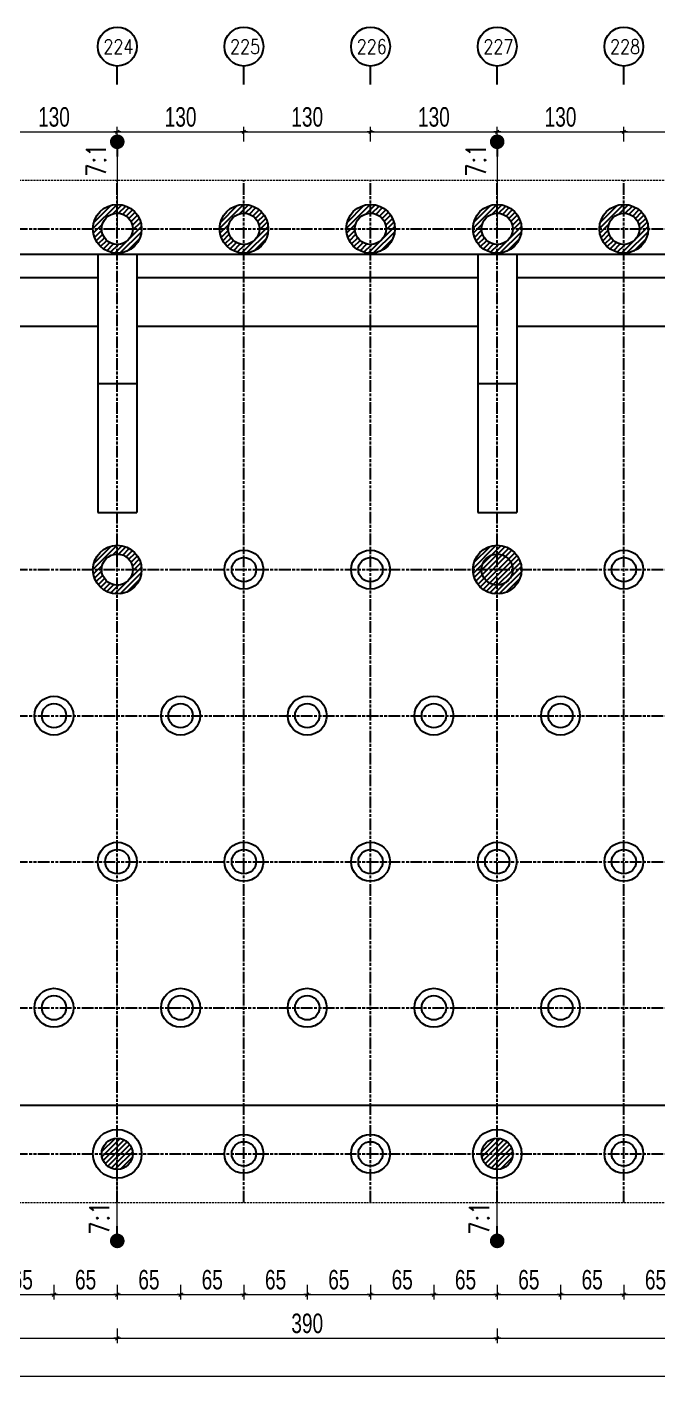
# Model space of a CAD drawing. Header units: inches. Extents: x -1640460 to 2672754, y -1012 to 1209503.
# Drawn here: x 1563 to 2210, y 136 to 1527 of the extents above; entities that cross this region are included whole.
import ezdxf

# ---------------------------------------------------------------- set-up
doc = ezdxf.new("R2010")
doc.units = ezdxf.units.IN
doc.header["$MEASUREMENT"] = 0
doc.linetypes.add('ACAD_ISO09W100', pattern=[45, 24, -3, 6, -3, 6, -3])
doc.linetypes.add('HIDDEN', pattern=[0.375, 0.25, -0.125])
doc.layers.add('DIM', color=177, linetype='Continuous', lineweight=20)
doc.layers.add('THAY1', color=9, linetype='Continuous', lineweight=20)
for name, color, linetype in [('Kich thuoc', 4, 'Continuous'), ('Text', 2, 'Continuous'), ('Tim', 8, 'ACAD_ISO09W100')]:
    doc.layers.add(name, color=color, linetype=linetype)
doc.styles.add('KICH_THUOC', font='vnsimli.shx', dxfattribs={"width": 0.8})
doc.styles.add('TXTDIM', font='VNARIAL.TTF', dxfattribs={"width": 0.7})
doc.dimstyles.new('DIM10', dxfattribs={"dimscale": 10, "dimtxt": 2, "dimasz": 0.3, "dimexe": 0.5, "dimexo": 0.5, "dimgap": 0.5, "dimtad": 1, "dimdec": 0, "dimzin": 12, "dimdsep": 46, "dimtxsty": 'TXTDIM', "dimblk": 'SLASH', "dimcen": 1.5, "dimclrd": 1, "dimclre": 256, "dimclrt": 2, "dimadec": 0, "dimazin": 0, "dimtfac": 1, "dimtdec": 0, "dimtix": 1, "dimtmove": 0, "dimatfit": 3, "dimldrblk": 'DOT', "dimfxl": 1, "dimfxlon": 1, "dimtolj": 1, "dimtzin": 0, "dimlwd": 9, "dimlwe": 9, "dimarcsym": 1})
pattern_1 = [(45, (1170, 0), (-2.65165, 2.65165), [])]

# ---------------------------------------------------------------- blocks, each defined once
blk = doc.blocks.new('SLASH')
at = {"layer": 'DIM', "color": 16}
blk.add_line((-1.2, 0), (1.2, 0), dxfattribs=at)
at = {"layer": 'DIM', "color": 16, "linetype": 'Continuous'}
blk.add_line((-0.6, -0.6), (0.6, 0.6), dxfattribs=at)
blk = doc.blocks.new('*D271')
at = {"layer": 'Defpoints', "color": 0}
for p in [(1525.4, 319.4), (1590.4, 319.4), (1590.4, 224.8)]:
    blk.add_point(p, dxfattribs=at)
at = {"layer": 'Kich thuoc', "lineweight": 9}
for p, q in [((1525.4, 234.8), (1525.4, 219.8)), ((1590.4, 234.8), (1590.4, 219.8))]:
    blk.add_line(p, q, dxfattribs=at)
at = {"layer": 'Kich thuoc', "color": 1, "lineweight": 9}
blk.add_line((1528.4, 224.8), (1587.4, 224.8), dxfattribs=at)
at = {"layer": 'Kich thuoc', "color": 1, "lineweight": 9, "xscale": 3, "yscale": 3, "zscale": 3, "rotation": 180}
blk.add_blockref('SLASH', (1525.4, 224.8), dxfattribs=at)
at = {"layer": 'Kich thuoc', "color": 1, "lineweight": 9, "xscale": 3, "yscale": 3, "zscale": 3}
blk.add_blockref('SLASH', (1590.4, 224.8), dxfattribs=at)
at = {"layer": 'Kich thuoc', "color": 2, "insert": (1557.9, 240), "char_height": 20, "attachment_point": 5, "style": 'TXTDIM'}
blk.add_mtext('\\A1;65', dxfattribs=at)
blk = doc.blocks.new('_Dot')
at = {"color": 0, "linetype": 'ByBlock', "lineweight": -2}
blk.add_line((-0.5, 0), (-1, 0), dxfattribs=at)
at = {"color": 0, "linetype": 'ByBlock', "const_width": 0.5}
blk.add_lwpolyline([(-0.25, 0, 1), (0.25, 0, 1)], format="xyb", close=True, dxfattribs=at)
blk = doc.blocks.new('*D272')
at = {"layer": 'Defpoints', "color": 0}
for p in [(1590.4, 319.4), (1655.4, 319.4), (1655.4, 224.8)]:
    blk.add_point(p, dxfattribs=at)
at = {"layer": 'Kich thuoc', "lineweight": 9}
for p, q in [((1590.4, 234.8), (1590.4, 219.8)), ((1655.4, 234.8), (1655.4, 219.8))]:
    blk.add_line(p, q, dxfattribs=at)
at = {"layer": 'Kich thuoc', "color": 1, "lineweight": 9}
blk.add_line((1593.4, 224.8), (1652.4, 224.8), dxfattribs=at)
at = {"layer": 'Kich thuoc', "color": 1, "lineweight": 9, "xscale": 3, "yscale": 3, "zscale": 3, "rotation": 180}
blk.add_blockref('SLASH', (1590.4, 224.8), dxfattribs=at)
at = {"layer": 'Kich thuoc', "color": 1, "lineweight": 9, "xscale": 3, "yscale": 3, "zscale": 3}
blk.add_blockref('SLASH', (1655.4, 224.8), dxfattribs=at)
at = {"layer": 'Kich thuoc', "color": 2, "insert": (1622.9, 240), "char_height": 20, "attachment_point": 5, "style": 'TXTDIM'}
blk.add_mtext('\\A1;65', dxfattribs=at)
blk = doc.blocks.new('*D273')
at = {"layer": 'Defpoints', "color": 0}
for p in [(1655.4, 319.4), (1720.4, 319.4), (1720.4, 224.8)]:
    blk.add_point(p, dxfattribs=at)
at = {"layer": 'Kich thuoc', "lineweight": 9}
for p, q in [((1655.4, 234.8), (1655.4, 219.8)), ((1720.4, 234.8), (1720.4, 219.8))]:
    blk.add_line(p, q, dxfattribs=at)
at = {"layer": 'Kich thuoc', "color": 1, "lineweight": 9}
blk.add_line((1658.4, 224.8), (1717.4, 224.8), dxfattribs=at)
at = {"layer": 'Kich thuoc', "color": 1, "lineweight": 9, "xscale": 3, "yscale": 3, "zscale": 3, "rotation": 180}
blk.add_blockref('SLASH', (1655.4, 224.8), dxfattribs=at)
at = {"layer": 'Kich thuoc', "color": 1, "lineweight": 9, "xscale": 3, "yscale": 3, "zscale": 3}
blk.add_blockref('SLASH', (1720.4, 224.8), dxfattribs=at)
at = {"layer": 'Kich thuoc', "color": 2, "insert": (1687.9, 240), "char_height": 20, "attachment_point": 5, "style": 'TXTDIM'}
blk.add_mtext('\\A1;65', dxfattribs=at)
blk = doc.blocks.new('*D274')
at = {"layer": 'Defpoints', "color": 0}
for p in [(1720.4, 319.4), (1785.4, 319.4), (1785.4, 224.8)]:
    blk.add_point(p, dxfattribs=at)
at = {"layer": 'Kich thuoc', "lineweight": 9}
for p, q in [((1720.4, 234.8), (1720.4, 219.8)), ((1785.4, 234.8), (1785.4, 219.8))]:
    blk.add_line(p, q, dxfattribs=at)
at = {"layer": 'Kich thuoc', "color": 1, "lineweight": 9}
blk.add_line((1723.4, 224.8), (1782.4, 224.8), dxfattribs=at)
at = {"layer": 'Kich thuoc', "color": 1, "lineweight": 9, "xscale": 3, "yscale": 3, "zscale": 3, "rotation": 180}
blk.add_blockref('SLASH', (1720.4, 224.8), dxfattribs=at)
at = {"layer": 'Kich thuoc', "color": 1, "lineweight": 9, "xscale": 3, "yscale": 3, "zscale": 3}
blk.add_blockref('SLASH', (1785.4, 224.8), dxfattribs=at)
at = {"layer": 'Kich thuoc', "color": 2, "insert": (1752.9, 240), "char_height": 20, "attachment_point": 5, "style": 'TXTDIM'}
blk.add_mtext('\\A1;65', dxfattribs=at)
blk = doc.blocks.new('*D275')
at = {"layer": 'Defpoints', "color": 0}
for p in [(1785.4, 319.4), (1850.4, 319.4), (1850.4, 224.8)]:
    blk.add_point(p, dxfattribs=at)
at = {"layer": 'Kich thuoc', "lineweight": 9}
for p, q in [((1785.4, 234.8), (1785.4, 219.8)), ((1850.4, 234.8), (1850.4, 219.8))]:
    blk.add_line(p, q, dxfattribs=at)
at = {"layer": 'Kich thuoc', "color": 1, "lineweight": 9}
blk.add_line((1788.4, 224.8), (1847.4, 224.8), dxfattribs=at)
at = {"layer": 'Kich thuoc', "color": 1, "lineweight": 9, "xscale": 3, "yscale": 3, "zscale": 3, "rotation": 180}
blk.add_blockref('SLASH', (1785.4, 224.8), dxfattribs=at)
at = {"layer": 'Kich thuoc', "color": 1, "lineweight": 9, "xscale": 3, "yscale": 3, "zscale": 3}
blk.add_blockref('SLASH', (1850.4, 224.8), dxfattribs=at)
at = {"layer": 'Kich thuoc', "color": 2, "insert": (1817.9, 240), "char_height": 20, "attachment_point": 5, "style": 'TXTDIM'}
blk.add_mtext('\\A1;65', dxfattribs=at)
blk = doc.blocks.new('*D276')
at = {"layer": 'Defpoints', "color": 0}
for p in [(1850.4, 319.4), (1915.4, 319.4), (1915.4, 224.8)]:
    blk.add_point(p, dxfattribs=at)
at = {"layer": 'Kich thuoc', "lineweight": 9}
for p, q in [((1850.4, 234.8), (1850.4, 219.8)), ((1915.4, 234.8), (1915.4, 219.8))]:
    blk.add_line(p, q, dxfattribs=at)
at = {"layer": 'Kich thuoc', "color": 1, "lineweight": 9}
blk.add_line((1853.4, 224.8), (1912.4, 224.8), dxfattribs=at)
at = {"layer": 'Kich thuoc', "color": 1, "lineweight": 9, "xscale": 3, "yscale": 3, "zscale": 3, "rotation": 180}
blk.add_blockref('SLASH', (1850.4, 224.8), dxfattribs=at)
at = {"layer": 'Kich thuoc', "color": 1, "lineweight": 9, "xscale": 3, "yscale": 3, "zscale": 3}
blk.add_blockref('SLASH', (1915.4, 224.8), dxfattribs=at)
at = {"layer": 'Kich thuoc', "color": 2, "insert": (1882.9, 240), "char_height": 20, "attachment_point": 5, "style": 'TXTDIM'}
blk.add_mtext('\\A1;65', dxfattribs=at)
blk = doc.blocks.new('*D277')
at = {"layer": 'Defpoints', "color": 0}
for p in [(1915.4, 319.4), (1980.4, 319.4), (1980.4, 224.8)]:
    blk.add_point(p, dxfattribs=at)
at = {"layer": 'Kich thuoc', "lineweight": 9}
for p, q in [((1915.4, 234.8), (1915.4, 219.8)), ((1980.4, 234.8), (1980.4, 219.8))]:
    blk.add_line(p, q, dxfattribs=at)
at = {"layer": 'Kich thuoc', "color": 1, "lineweight": 9}
blk.add_line((1918.4, 224.8), (1977.4, 224.8), dxfattribs=at)
at = {"layer": 'Kich thuoc', "color": 1, "lineweight": 9, "xscale": 3, "yscale": 3, "zscale": 3, "rotation": 180}
blk.add_blockref('SLASH', (1915.4, 224.8), dxfattribs=at)
at = {"layer": 'Kich thuoc', "color": 1, "lineweight": 9, "xscale": 3, "yscale": 3, "zscale": 3}
blk.add_blockref('SLASH', (1980.4, 224.8), dxfattribs=at)
at = {"layer": 'Kich thuoc', "color": 2, "insert": (1947.9, 240), "char_height": 20, "attachment_point": 5, "style": 'TXTDIM'}
blk.add_mtext('\\A1;65', dxfattribs=at)
blk = doc.blocks.new('*D278')
at = {"layer": 'Defpoints', "color": 0}
for p in [(1980.4, 319.4), (2045.4, 319.4), (2045.4, 224.8)]:
    blk.add_point(p, dxfattribs=at)
at = {"layer": 'Kich thuoc', "lineweight": 9}
for p, q in [((1980.4, 234.8), (1980.4, 219.8)), ((2045.4, 234.8), (2045.4, 219.8))]:
    blk.add_line(p, q, dxfattribs=at)
at = {"layer": 'Kich thuoc', "color": 1, "lineweight": 9}
blk.add_line((1983.4, 224.8), (2042.4, 224.8), dxfattribs=at)
at = {"layer": 'Kich thuoc', "color": 1, "lineweight": 9, "xscale": 3, "yscale": 3, "zscale": 3, "rotation": 180}
blk.add_blockref('SLASH', (1980.4, 224.8), dxfattribs=at)
at = {"layer": 'Kich thuoc', "color": 1, "lineweight": 9, "xscale": 3, "yscale": 3, "zscale": 3}
blk.add_blockref('SLASH', (2045.4, 224.8), dxfattribs=at)
at = {"layer": 'Kich thuoc', "color": 2, "insert": (2012.9, 240), "char_height": 20, "attachment_point": 5, "style": 'TXTDIM'}
blk.add_mtext('\\A1;65', dxfattribs=at)
blk = doc.blocks.new('*D279')
at = {"layer": 'Defpoints', "color": 0}
for p in [(2045.4, 319.4), (2110.4, 319.4), (2110.4, 224.8)]:
    blk.add_point(p, dxfattribs=at)
at = {"layer": 'Kich thuoc', "lineweight": 9}
for p, q in [((2045.4, 234.8), (2045.4, 219.8)), ((2110.4, 234.8), (2110.4, 219.8))]:
    blk.add_line(p, q, dxfattribs=at)
at = {"layer": 'Kich thuoc', "color": 1, "lineweight": 9}
blk.add_line((2048.4, 224.8), (2107.4, 224.8), dxfattribs=at)
at = {"layer": 'Kich thuoc', "color": 1, "lineweight": 9, "xscale": 3, "yscale": 3, "zscale": 3, "rotation": 180}
blk.add_blockref('SLASH', (2045.4, 224.8), dxfattribs=at)
at = {"layer": 'Kich thuoc', "color": 1, "lineweight": 9, "xscale": 3, "yscale": 3, "zscale": 3}
blk.add_blockref('SLASH', (2110.4, 224.8), dxfattribs=at)
at = {"layer": 'Kich thuoc', "color": 2, "insert": (2077.9, 240), "char_height": 20, "attachment_point": 5, "style": 'TXTDIM'}
blk.add_mtext('\\A1;65', dxfattribs=at)
blk = doc.blocks.new('*D280')
at = {"layer": 'Defpoints', "color": 0}
for p in [(2110.4, 319.4), (2175.4, 319.4), (2175.4, 224.8)]:
    blk.add_point(p, dxfattribs=at)
at = {"layer": 'Kich thuoc', "lineweight": 9}
for p, q in [((2110.4, 234.8), (2110.4, 219.8)), ((2175.4, 234.8), (2175.4, 219.8))]:
    blk.add_line(p, q, dxfattribs=at)
at = {"layer": 'Kich thuoc', "color": 1, "lineweight": 9}
blk.add_line((2113.4, 224.8), (2172.4, 224.8), dxfattribs=at)
at = {"layer": 'Kich thuoc', "color": 1, "lineweight": 9, "xscale": 3, "yscale": 3, "zscale": 3, "rotation": 180}
blk.add_blockref('SLASH', (2110.4, 224.8), dxfattribs=at)
at = {"layer": 'Kich thuoc', "color": 1, "lineweight": 9, "xscale": 3, "yscale": 3, "zscale": 3}
blk.add_blockref('SLASH', (2175.4, 224.8), dxfattribs=at)
at = {"layer": 'Kich thuoc', "color": 2, "insert": (2142.9, 240), "char_height": 20, "attachment_point": 5, "style": 'TXTDIM'}
blk.add_mtext('\\A1;65', dxfattribs=at)
blk = doc.blocks.new('*D281')
at = {"layer": 'Defpoints', "color": 0}
for p in [(2175.4, 319.4), (2240.4, 319.4), (2240.4, 224.8)]:
    blk.add_point(p, dxfattribs=at)
at = {"layer": 'Kich thuoc', "lineweight": 9}
for p, q in [((2175.4, 234.8), (2175.4, 219.8)), ((2240.4, 234.8), (2240.4, 219.8))]:
    blk.add_line(p, q, dxfattribs=at)
at = {"layer": 'Kich thuoc', "color": 1, "lineweight": 9}
blk.add_line((2178.4, 224.8), (2237.4, 224.8), dxfattribs=at)
at = {"layer": 'Kich thuoc', "color": 1, "lineweight": 9, "xscale": 3, "yscale": 3, "zscale": 3, "rotation": 180}
blk.add_blockref('SLASH', (2175.4, 224.8), dxfattribs=at)
at = {"layer": 'Kich thuoc', "color": 1, "lineweight": 9, "xscale": 3, "yscale": 3, "zscale": 3}
blk.add_blockref('SLASH', (2240.4, 224.8), dxfattribs=at)
at = {"layer": 'Kich thuoc', "color": 2, "insert": (2207.9, 240), "char_height": 20, "attachment_point": 5, "style": 'TXTDIM'}
blk.add_mtext('\\A1;65', dxfattribs=at)
blk = doc.blocks.new('*D308')
at = {"layer": 'Defpoints', "color": 0}
for p in [(1265.4, 319.4), (1655.4, 319.4), (1655.4, 180)]:
    blk.add_point(p, dxfattribs=at)
at = {"layer": 'Kich thuoc', "lineweight": 9}
for p, q in [((1265.4, 190), (1265.4, 175)), ((1655.4, 190), (1655.4, 175))]:
    blk.add_line(p, q, dxfattribs=at)
at = {"layer": 'Kich thuoc', "color": 1, "lineweight": 9}
blk.add_line((1268.4, 180), (1652.4, 180), dxfattribs=at)
at = {"layer": 'Kich thuoc', "color": 1, "lineweight": 9, "xscale": 3, "yscale": 3, "zscale": 3, "rotation": 180}
blk.add_blockref('SLASH', (1265.4, 180), dxfattribs=at)
at = {"layer": 'Kich thuoc', "color": 1, "lineweight": 9, "xscale": 3, "yscale": 3, "zscale": 3}
blk.add_blockref('SLASH', (1655.4, 180), dxfattribs=at)
at = {"layer": 'Kich thuoc', "color": 2, "insert": (1460.4, 195.2), "char_height": 20, "attachment_point": 5, "style": 'TXTDIM'}
blk.add_mtext('\\A1;390', dxfattribs=at)
blk = doc.blocks.new('*D309')
at = {"layer": 'Defpoints', "color": 0}
for p in [(1655.4, 319.4), (2045.4, 319.4), (2045.4, 180)]:
    blk.add_point(p, dxfattribs=at)
at = {"layer": 'Kich thuoc', "lineweight": 9}
for p, q in [((1655.4, 190), (1655.4, 175)), ((2045.4, 190), (2045.4, 175))]:
    blk.add_line(p, q, dxfattribs=at)
at = {"layer": 'Kich thuoc', "color": 1, "lineweight": 9}
blk.add_line((1658.4, 180), (2042.4, 180), dxfattribs=at)
at = {"layer": 'Kich thuoc', "color": 1, "lineweight": 9, "xscale": 3, "yscale": 3, "zscale": 3, "rotation": 180}
blk.add_blockref('SLASH', (1655.4, 180), dxfattribs=at)
at = {"layer": 'Kich thuoc', "color": 1, "lineweight": 9, "xscale": 3, "yscale": 3, "zscale": 3}
blk.add_blockref('SLASH', (2045.4, 180), dxfattribs=at)
at = {"layer": 'Kich thuoc', "color": 2, "insert": (1850.4, 195.2), "char_height": 20, "attachment_point": 5, "style": 'TXTDIM'}
blk.add_mtext('\\A1;390', dxfattribs=at)
blk = doc.blocks.new('*D310')
at = {"layer": 'Defpoints', "color": 0}
for p in [(2045.4, 319.4), (2435.4, 319.4), (2435.4, 180)]:
    blk.add_point(p, dxfattribs=at)
at = {"layer": 'Kich thuoc', "lineweight": 9}
for p, q in [((2045.4, 190), (2045.4, 175)), ((2435.4, 190), (2435.4, 175))]:
    blk.add_line(p, q, dxfattribs=at)
at = {"layer": 'Kich thuoc', "color": 1, "lineweight": 9}
blk.add_line((2048.4, 180), (2432.4, 180), dxfattribs=at)
at = {"layer": 'Kich thuoc', "color": 1, "lineweight": 9, "xscale": 3, "yscale": 3, "zscale": 3, "rotation": 180}
blk.add_blockref('SLASH', (2045.4, 180), dxfattribs=at)
at = {"layer": 'Kich thuoc', "color": 1, "lineweight": 9, "xscale": 3, "yscale": 3, "zscale": 3}
blk.add_blockref('SLASH', (2435.4, 180), dxfattribs=at)
at = {"layer": 'Kich thuoc', "color": 2, "insert": (2240.4, 195.2), "char_height": 20, "attachment_point": 5, "style": 'TXTDIM'}
blk.add_mtext('\\A1;390', dxfattribs=at)
blk = doc.blocks.new('*D315')
at = {"layer": 'Defpoints', "color": 0, "ltscale": 10}
for p in [(696.4, 319.4), (3784.4, 319.4), (3784.4, 141.2)]:
    blk.add_point(p, dxfattribs=at)
at = {"layer": 'Kich thuoc', "lineweight": 9, "ltscale": 10}
for p, q in [((696.4, 151.2), (696.4, 136.2)), ((3784.4, 151.2), (3784.4, 136.2))]:
    blk.add_line(p, q, dxfattribs=at)
at = {"layer": 'Kich thuoc', "color": 1, "lineweight": 9, "ltscale": 10}
blk.add_line((699.4, 141.2), (3781.4, 141.2), dxfattribs=at)
at = {"layer": 'Kich thuoc', "color": 1, "lineweight": 9, "ltscale": 10, "xscale": 3, "yscale": 3, "zscale": 3, "rotation": 180}
blk.add_blockref('SLASH', (696.4, 141.2), dxfattribs=at)
at = {"layer": 'Kich thuoc', "color": 1, "lineweight": 9, "ltscale": 10, "xscale": 3, "yscale": 3, "zscale": 3}
blk.add_blockref('SLASH', (3784.4, 141.2), dxfattribs=at)
at = {"layer": 'Kich thuoc', "color": 2, "ltscale": 10, "insert": (2240.4, 156.4), "char_height": 20, "attachment_point": 5, "style": 'TXTDIM'}
blk.add_mtext('\\A1;3088', dxfattribs=at)
blk = doc.blocks.new('*D330')
at = {"layer": 'Defpoints', "color": 0}
for p in [(1655.4, 1419), (1525.4, 1369.4), (1655.4, 1369.4)]:
    blk.add_point(p, dxfattribs=at)
at = {"layer": 'Kich thuoc', "lineweight": 9}
for p, q in [((1525.4, 1409), (1525.4, 1424)), ((1655.4, 1409), (1655.4, 1424))]:
    blk.add_line(p, q, dxfattribs=at)
at = {"layer": 'Kich thuoc', "color": 1, "lineweight": 9}
blk.add_line((1528.4, 1419), (1652.4, 1419), dxfattribs=at)
at = {"layer": 'Kich thuoc', "color": 1, "lineweight": 9, "xscale": 3, "yscale": 3, "zscale": 3, "rotation": 180}
blk.add_blockref('SLASH', (1525.4, 1419), dxfattribs=at)
at = {"layer": 'Kich thuoc', "color": 1, "lineweight": 9, "xscale": 3, "yscale": 3, "zscale": 3}
blk.add_blockref('SLASH', (1655.4, 1419), dxfattribs=at)
at = {"layer": 'Kich thuoc', "color": 2, "insert": (1590.4, 1434.2), "char_height": 20, "attachment_point": 5, "style": 'TXTDIM'}
blk.add_mtext('\\A1;130', dxfattribs=at)
blk = doc.blocks.new('*D331')
at = {"layer": 'Defpoints', "color": 0}
for p in [(1785.4, 1419), (1655.4, 1369.4), (1785.4, 1369.4)]:
    blk.add_point(p, dxfattribs=at)
at = {"layer": 'Kich thuoc', "lineweight": 9}
for p, q in [((1655.4, 1409), (1655.4, 1424)), ((1785.4, 1409), (1785.4, 1424))]:
    blk.add_line(p, q, dxfattribs=at)
at = {"layer": 'Kich thuoc', "color": 1, "lineweight": 9}
blk.add_line((1658.4, 1419), (1782.4, 1419), dxfattribs=at)
at = {"layer": 'Kich thuoc', "color": 1, "lineweight": 9, "xscale": 3, "yscale": 3, "zscale": 3, "rotation": 180}
blk.add_blockref('SLASH', (1655.4, 1419), dxfattribs=at)
at = {"layer": 'Kich thuoc', "color": 1, "lineweight": 9, "xscale": 3, "yscale": 3, "zscale": 3}
blk.add_blockref('SLASH', (1785.4, 1419), dxfattribs=at)
at = {"layer": 'Kich thuoc', "color": 2, "insert": (1720.4, 1434.2), "char_height": 20, "attachment_point": 5, "style": 'TXTDIM'}
blk.add_mtext('\\A1;130', dxfattribs=at)
blk = doc.blocks.new('*D332')
at = {"layer": 'Defpoints', "color": 0}
for p in [(1915.4, 1419), (1915.4, 1383), (1785.4, 1369.4)]:
    blk.add_point(p, dxfattribs=at)
at = {"layer": 'Kich thuoc', "lineweight": 9}
for p, q in [((1785.4, 1409), (1785.4, 1424)), ((1915.4, 1409), (1915.4, 1424))]:
    blk.add_line(p, q, dxfattribs=at)
at = {"layer": 'Kich thuoc', "color": 1, "lineweight": 9}
blk.add_line((1788.4, 1419), (1912.4, 1419), dxfattribs=at)
at = {"layer": 'Kich thuoc', "color": 1, "lineweight": 9, "xscale": 3, "yscale": 3, "zscale": 3, "rotation": 180}
blk.add_blockref('SLASH', (1785.4, 1419), dxfattribs=at)
at = {"layer": 'Kich thuoc', "color": 1, "lineweight": 9, "xscale": 3, "yscale": 3, "zscale": 3}
blk.add_blockref('SLASH', (1915.4, 1419), dxfattribs=at)
at = {"layer": 'Kich thuoc', "color": 2, "insert": (1850.4, 1434.2), "char_height": 20, "attachment_point": 5, "style": 'TXTDIM'}
blk.add_mtext('\\A1;130', dxfattribs=at)
blk = doc.blocks.new('*D333')
at = {"layer": 'Defpoints', "color": 0}
for p in [(2045.4, 1419), (1915.4, 1383), (2045.4, 1369.4)]:
    blk.add_point(p, dxfattribs=at)
at = {"layer": 'Kich thuoc', "lineweight": 9}
for p, q in [((1915.4, 1409), (1915.4, 1424)), ((2045.4, 1409), (2045.4, 1424))]:
    blk.add_line(p, q, dxfattribs=at)
at = {"layer": 'Kich thuoc', "color": 1, "lineweight": 9}
blk.add_line((1918.4, 1419), (2042.4, 1419), dxfattribs=at)
at = {"layer": 'Kich thuoc', "color": 1, "lineweight": 9, "xscale": 3, "yscale": 3, "zscale": 3, "rotation": 180}
blk.add_blockref('SLASH', (1915.4, 1419), dxfattribs=at)
at = {"layer": 'Kich thuoc', "color": 1, "lineweight": 9, "xscale": 3, "yscale": 3, "zscale": 3}
blk.add_blockref('SLASH', (2045.4, 1419), dxfattribs=at)
at = {"layer": 'Kich thuoc', "color": 2, "insert": (1980.4, 1434.2), "char_height": 20, "attachment_point": 5, "style": 'TXTDIM'}
blk.add_mtext('\\A1;130', dxfattribs=at)
blk = doc.blocks.new('*D334')
at = {"layer": 'Defpoints', "color": 0}
for p in [(2175.4, 1419), (2045.4, 1369.4), (2175.4, 1369.4)]:
    blk.add_point(p, dxfattribs=at)
at = {"layer": 'Kich thuoc', "lineweight": 9}
for p, q in [((2045.4, 1409), (2045.4, 1424)), ((2175.4, 1409), (2175.4, 1424))]:
    blk.add_line(p, q, dxfattribs=at)
at = {"layer": 'Kich thuoc', "color": 1, "lineweight": 9}
blk.add_line((2048.4, 1419), (2172.4, 1419), dxfattribs=at)
at = {"layer": 'Kich thuoc', "color": 1, "lineweight": 9, "xscale": 3, "yscale": 3, "zscale": 3, "rotation": 180}
blk.add_blockref('SLASH', (2045.4, 1419), dxfattribs=at)
at = {"layer": 'Kich thuoc', "color": 1, "lineweight": 9, "xscale": 3, "yscale": 3, "zscale": 3}
blk.add_blockref('SLASH', (2175.4, 1419), dxfattribs=at)
at = {"layer": 'Kich thuoc', "color": 2, "insert": (2110.4, 1434.2), "char_height": 20, "attachment_point": 5, "style": 'TXTDIM'}
blk.add_mtext('\\A1;130', dxfattribs=at)
blk = doc.blocks.new('*D335')
at = {"layer": 'Defpoints', "color": 0}
for p in [(2305.4, 1419), (2175.4, 1369.4), (2305.4, 1369.4)]:
    blk.add_point(p, dxfattribs=at)
at = {"layer": 'Kich thuoc', "lineweight": 9}
for p, q in [((2175.4, 1409), (2175.4, 1424)), ((2305.4, 1409), (2305.4, 1424))]:
    blk.add_line(p, q, dxfattribs=at)
at = {"layer": 'Kich thuoc', "color": 1, "lineweight": 9}
blk.add_line((2178.4, 1419), (2302.4, 1419), dxfattribs=at)
at = {"layer": 'Kich thuoc', "color": 1, "lineweight": 9, "xscale": 3, "yscale": 3, "zscale": 3, "rotation": 180}
blk.add_blockref('SLASH', (2175.4, 1419), dxfattribs=at)
at = {"layer": 'Kich thuoc', "color": 1, "lineweight": 9, "xscale": 3, "yscale": 3, "zscale": 3}
blk.add_blockref('SLASH', (2305.4, 1419), dxfattribs=at)
at = {"layer": 'Kich thuoc', "color": 2, "insert": (2240.4, 1434.2), "char_height": 20, "attachment_point": 5, "style": 'TXTDIM'}
blk.add_mtext('\\A1;130', dxfattribs=at)

msp = doc.modelspace()

# ---------------------------------------------------------------- hatches: boundary and pattern name
h = msp.add_hatch()
h.set_pattern_fill('ANSI31', color=256, scale=30, style=0)
h.set_pattern_definition([(45, (910, 0), (-2.65165, 2.65165), [])])
h.paths.add_polyline_path([(1655.4, 1344.4, 0.414214), (1630.4, 1319.4), (1639.4, 1319.4, -0.414214), (1655.4, 1335.4)])
h.paths.add_polyline_path([(1655.4, 1344.4), (1655.4, 1335.4, -0.414214), (1671.4, 1319.4), (1680.4, 1319.4, 0.414214)])
h.paths.add_polyline_path([(1680.4, 1319.4), (1671.4, 1319.4, -0.414214), (1655.4, 1303.4), (1655.4, 1294.4, 0.414214)])
h.paths.add_polyline_path([(1639.4, 1319.4), (1630.4, 1319.4, 0.414214), (1655.4, 1294.4), (1655.4, 1303.4, -0.414214)])
h = msp.add_hatch()
h.set_pattern_fill('ANSI31', color=256, scale=30, style=0)
h.set_pattern_definition([(45, (1040, 0), (-2.65165, 2.65165), [])])
h.paths.add_polyline_path([(1785.4, 1344.4, 0.414214), (1760.4, 1319.4), (1769.4, 1319.4, -0.414214), (1785.4, 1335.4)])
h.paths.add_polyline_path([(1785.4, 1344.4), (1785.4, 1335.4, -0.414214), (1801.4, 1319.4), (1810.4, 1319.4, 0.414214)])
h.paths.add_polyline_path([(1810.4, 1319.4), (1801.4, 1319.4, -0.414214), (1785.4, 1303.4), (1785.4, 1294.4, 0.414214)])
h.paths.add_polyline_path([(1769.4, 1319.4), (1760.4, 1319.4, 0.414214), (1785.4, 1294.4), (1785.4, 1303.4, -0.414214)])
h = msp.add_hatch()
h.set_pattern_fill('ANSI31', color=256, scale=30, style=0)
h.set_pattern_definition(pattern_1)
h.paths.add_polyline_path([(1915.4, 1344.4, 0.414214), (1890.4, 1319.4), (1899.4, 1319.4, -0.414214), (1915.4, 1335.4)])
h.paths.add_polyline_path([(1915.4, 1344.4), (1915.4, 1335.4, -0.414214), (1931.4, 1319.4), (1940.4, 1319.4, 0.414214)])
h.paths.add_polyline_path([(1940.4, 1319.4), (1931.4, 1319.4, -0.414214), (1915.4, 1303.4), (1915.4, 1294.4, 0.414214)])
h.paths.add_polyline_path([(1899.4, 1319.4), (1890.4, 1319.4, 0.414214), (1915.4, 1294.4), (1915.4, 1303.4, -0.414214)])
h = msp.add_hatch()
h.set_pattern_fill('ANSI31', color=256, scale=30, style=0)
h.set_pattern_definition([(45, (1300, 0), (-2.65165, 2.65165), [])])
h.paths.add_polyline_path([(2045.4, 1344.4, 0.414214), (2020.4, 1319.4), (2029.4, 1319.4, -0.414214), (2045.4, 1335.4)])
h.paths.add_polyline_path([(2045.4, 1344.4), (2045.4, 1335.4, -0.414214), (2061.4, 1319.4), (2070.4, 1319.4, 0.414214)])
h.paths.add_polyline_path([(2070.4, 1319.4), (2061.4, 1319.4, -0.414214), (2045.4, 1303.4), (2045.4, 1294.4, 0.414214)])
h.paths.add_polyline_path([(2029.4, 1319.4), (2020.4, 1319.4, 0.414214), (2045.4, 1294.4), (2045.4, 1303.4, -0.414214)])
h = msp.add_hatch()
h.set_pattern_fill('ANSI31', color=256, scale=30, style=0)
h.set_pattern_definition([(45, (1430, 0), (-2.65165, 2.65165), [])])
h.paths.add_polyline_path([(2175.4, 1344.4, 0.414214), (2150.4, 1319.4), (2159.4, 1319.4, -0.414214), (2175.4, 1335.4)])
h.paths.add_polyline_path([(2175.4, 1344.4), (2175.4, 1335.4, -0.414214), (2191.4, 1319.4), (2200.4, 1319.4, 0.414214)])
h.paths.add_polyline_path([(2200.4, 1319.4), (2191.4, 1319.4, -0.414214), (2175.4, 1303.4), (2175.4, 1294.4, 0.414214)])
h.paths.add_polyline_path([(2159.4, 1319.4), (2150.4, 1319.4, 0.414214), (2175.4, 1294.4), (2175.4, 1303.4, -0.414214)])
h = msp.add_hatch()
h.set_pattern_fill('ANSI31', color=256, scale=30, style=0)
h.set_pattern_definition([(45, (910, -350), (-2.65165, 2.65165), [])])
h.paths.add_polyline_path([(1655.4, 994.4, 0.414214), (1630.4, 969.4), (1639.4, 969.4, -0.414214), (1655.4, 985.4)])
h.paths.add_polyline_path([(1655.4, 994.4), (1655.4, 985.4, -0.414214), (1671.4, 969.4), (1680.4, 969.4, 0.414214)])
h.paths.add_polyline_path([(1680.4, 969.4), (1671.4, 969.4, -0.414214), (1655.4, 953.4), (1655.4, 944.4, 0.414214)])
h.paths.add_polyline_path([(1639.4, 969.4), (1630.4, 969.4, 0.414214), (1655.4, 944.4), (1655.4, 953.4, -0.414214)])
h = msp.add_hatch()
h.set_pattern_fill('ANSI31', color=256, scale=30, style=0)
h.paths.add_polyline_path([(2045.4, 985.4), (2045.4, 994.4, 0.414214), (2020.4, 969.4), (2029.4, 969.4, -0.414214)])
h.paths.add_polyline_path([(2029.4, 969.4), (2020.4, 969.4, 0.414214), (2045.4, 944.4), (2045.4, 953.4, -0.414214)])
h.paths.add_polyline_path([(2070.4, 969.4), (2061.4, 969.4, -0.414214), (2045.4, 953.4), (2045.4, 944.4, 0.414214)])
h.paths.add_polyline_path([(2045.4, 994.4), (2045.4, 985.4, -0.414214), (2061.4, 969.4), (2070.4, 969.4, 0.414214)])
h.paths.add_polyline_path([(2045.4, 985.4, 0.414214), (2029.4, 969.4), (2045.4, 969.4)])
h.paths.add_polyline_path([(2045.4, 969.4), (2029.4, 969.4, 0.414214), (2045.4, 953.4)], flags=17)
h.paths.add_polyline_path([(2061.4, 969.4), (2045.4, 969.4), (2045.4, 953.4, 0.414214)])
h.paths.add_polyline_path([(2061.4, 969.4, 0.414214), (2045.4, 985.4), (2045.4, 969.4)])
h = msp.add_hatch()
h.set_pattern_fill('ANSI31', color=256, scale=30, style=0)
h.set_pattern_definition([(45, (780, 0), (-2.65165, 2.65165), [])])
h.paths.add_polyline_path([(1655.4, 385.4, 0.414214), (1639.4, 369.4), (1655.4, 369.4)])
h.paths.add_polyline_path([(1655.4, 369.4), (1639.4, 369.4, 0.414214), (1655.4, 353.4)])
h.paths.add_polyline_path([(1655.4, 385.4), (1655.4, 369.4), (1671.4, 369.4, 0.414214)])
h.paths.add_polyline_path([(1671.4, 369.4), (1655.4, 369.4), (1655.4, 353.4, 0.414214)])
h = msp.add_hatch()
h.set_pattern_fill('ANSI31', color=256, scale=30, style=0)
h.set_pattern_definition(pattern_1)
h.paths.add_polyline_path([(2045.4, 385.4, 0.414214), (2029.4, 369.4), (2045.4, 369.4)])
h.paths.add_polyline_path([(2045.4, 369.4), (2029.4, 369.4, 0.414214), (2045.4, 353.4)])
h.paths.add_polyline_path([(2045.4, 385.4), (2045.4, 369.4), (2061.4, 369.4, 0.414214)])
h.paths.add_polyline_path([(2061.4, 369.4), (2045.4, 369.4), (2045.4, 353.4, 0.414214)])

# ---------------------------------------------------------------- linework, layer by layer
for p, q in [((1655.4, 1467.5), (1655.4, 1486.6)), ((1785.4, 1467.5), (1785.4, 1486.6)), ((1915.4, 1467.5), (1915.4, 1486.6)), ((2045.4, 1467.5), (2045.4, 1486.6)), ((2175.4, 1467.5), (2175.4, 1486.6)), ((696.4, 1293.2), (3784.4, 1293.2)), ((1635.4, 1293.2), (1635.4, 1028.2)), ((1675.4, 1293.2), (1675.4, 1028.2)), ((2025.4, 1293.2), (2025.4, 1028.2)), ((2065.4, 1293.2), (2065.4, 1028.2)), ((1285.4, 1269.4), (1635.4, 1269.4)), ((1675.4, 1269.4), (2025.4, 1269.4)), ((2065.4, 1269.4), (2415.4, 1269.4)), ((1285.4, 1219.5), (1635.4, 1219.5)), ((1675.4, 1219.5), (2025.4, 1219.5)), ((2065.4, 1219.5), (2415.4, 1219.5)), ((1635.4, 1160.7), (1675.4, 1160.7)), ((2025.4, 1160.7), (2065.4, 1160.7)), ((1635.4, 1028.2), (1675.4, 1028.2)), ((2025.4, 1028.2), (2065.4, 1028.2)), ((696.4, 419.4), (3784.4, 419.4))]:
    msp.add_line(p, q)
for centre, radius in [((1655.4, 1506.6), 20), ((1785.4, 1506.6), 20), ((1915.4, 1506.6), 20), ((2045.4, 1506.6), 20), ((2175.4, 1506.6), 20), ((1655.4, 1319.4), 25), ((1655.4, 1319.4), 16), ((1785.4, 1319.4), 25), ((1785.4, 1319.4), 16), ((1915.4, 1319.4), 25), ((1915.4, 1319.4), 16), ((2045.4, 1319.4), 25), ((2045.4, 1319.4), 16), ((2175.4, 1319.4), 25), ((2175.4, 1319.4), 16), ((1655.4, 969.4), 25), ((1785.4, 969.4), 20), ((1915.4, 969.4), 20), ((2045.4, 969.4), 25), ((2175.4, 969.4), 20), ((1655.4, 969.4), 16), ((1785.4, 969.4), 12.5), ((1915.4, 969.4), 12.5), ((2045.4, 969.4), 16), ((2175.4, 969.4), 12.5), ((1590.4, 819.4), 20), ((1720.4, 819.4), 20), ((1850.4, 819.4), 20), ((1980.4, 819.4), 20), ((2110.4, 819.4), 20), ((1590.4, 819.4), 12.5), ((1720.4, 819.4), 12.5), ((1850.4, 819.4), 12.5), ((1980.4, 819.4), 12.5), ((2110.4, 819.4), 12.5), ((1655.4, 669.4), 20), ((1655.4, 669.4), 12.5), ((1785.4, 669.4), 20), ((1785.4, 669.4), 12.5), ((1915.4, 669.4), 20), ((1915.4, 669.4), 12.5), ((2045.4, 669.4), 20), ((2045.4, 669.4), 12.5), ((2175.4, 669.4), 20), ((2175.4, 669.4), 12.5), ((1590.4, 519.4), 20), ((1590.4, 519.4), 12.5), ((1720.4, 519.4), 20), ((1720.4, 519.4), 12.5), ((1850.4, 519.4), 20), ((1850.4, 519.4), 12.5), ((1980.4, 519.4), 20), ((1980.4, 519.4), 12.5), ((2110.4, 519.4), 20), ((2110.4, 519.4), 12.5), ((1655.4, 369.4), 25), ((1785.4, 369.4), 20), ((1915.4, 369.4), 20), ((2045.4, 369.4), 25), ((2175.4, 369.4), 20), ((1655.4, 369.4), 16), ((1785.4, 369.4), 12.5), ((1915.4, 369.4), 12.5), ((2045.4, 369.4), 16), ((2175.4, 369.4), 12.5)]:
    msp.add_circle(centre, radius)
at = {"layer": 'THAY1', "linetype": 'HIDDEN', "ltscale": 8}
for p, q in [((696.4, 1369.4), (3784.4, 1369.4)), ((696.4, 319.4), (3784.4, 319.4))]:
    msp.add_line(p, q, dxfattribs=at)
at = {"layer": 'Tim', "ltscale": 0.5}
for p, q in [((1655.4, 319.4), (1655.4, 1369.4)), ((1785.4, 319.4), (1785.4, 1369.4)), ((1915.4, 319.4), (1915.4, 1369.4)), ((2045.4, 319.4), (2045.4, 1369.4)), ((2175.4, 319.4), (2175.4, 1369.4)), ((696.4, 1319.4), (3783, 1319.4)), ((696.4, 969.4), (3784.4, 969.4)), ((696.4, 819.4), (3784.4, 819.4)), ((696.4, 669.4), (3784.4, 669.4)), ((696.4, 519.4), (3784.4, 519.4)), ((696.4, 369.4), (3784.4, 369.4))]:
    msp.add_line(p, q, dxfattribs=at)

# ---------------------------------------------------------------- texts
at = {"char_height": 20, "width": 34.474, "attachment_point": 1, "rotation": 90, "style": 'KICH_THUOC'}
for insert in [(1623.7, 1372.9), (2013.7, 1372.9), (1627.1, 286.2), (2017.1, 286.2)]:
    msp.add_mtext('7:1', dxfattribs=dict(at, insert=insert))
at = {"layer": 'Text', "char_height": 15, "width": 14.376, "attachment_point": 1, "style": 'KICH_THUOC'}
for s, insert in [('224', (1641.2, 1514)), ('225', (1771.2, 1514)), ('226', (1901.2, 1514)), ('227', (2031.2, 1514)), ('228', (2161.2, 1514))]:
    msp.add_mtext(s, dxfattribs=dict(at, insert=insert))

# ---------------------------------------------------------------- dimensions: what is measured, and where the dimension line sits
at = {"layer": 'Kich thuoc'}
for base, p1, p2, picture, middle in [((1655.4, 1419), (1525.4, 1369.4), (1655.4, 1369.4), '*D330', (1590.4, 1434.2)), ((1785.4, 1419), (1655.4, 1369.4), (1785.4, 1369.4), '*D331', (1720.4, 1434.2)), ((1915.4, 1419), (1785.4, 1369.4), (1915.4, 1383), '*D332', (1850.4, 1434.2)), ((2045.4, 1419), (1915.4, 1383), (2045.4, 1369.4), '*D333', (1980.4, 1434.2)), ((2175.4, 1419), (2045.4, 1369.4), (2175.4, 1369.4), '*D334', (2110.4, 1434.2)), ((2305.4, 1419), (2175.4, 1369.4), (2305.4, 1369.4), '*D335', (2240.4, 1434.2)), ((1655.4, 180), (1265.4, 319.4), (1655.4, 319.4), '*D308', (1460.4, 195.2)), ((1590.4, 224.8), (1525.4, 319.4), (1590.4, 319.4), '*D271', (1557.9, 240)), ((1655.4, 224.8), (1590.4, 319.4), (1655.4, 319.4), '*D272', (1622.9, 240)), ((1720.4, 224.8), (1655.4, 319.4), (1720.4, 319.4), '*D273', (1687.9, 240)), ((2045.4, 180), (1655.4, 319.4), (2045.4, 319.4), '*D309', (1850.4, 195.2)), ((1785.4, 224.8), (1720.4, 319.4), (1785.4, 319.4), '*D274', (1752.9, 240)), ((1850.4, 224.8), (1785.4, 319.4), (1850.4, 319.4), '*D275', (1817.9, 240)), ((1915.4, 224.8), (1850.4, 319.4), (1915.4, 319.4), '*D276', (1882.9, 240)), ((1980.4, 224.8), (1915.4, 319.4), (1980.4, 319.4), '*D277', (1947.9, 240)), ((2045.4, 224.8), (1980.4, 319.4), (2045.4, 319.4), '*D278', (2012.9, 240)), ((2110.4, 224.8), (2045.4, 319.4), (2110.4, 319.4), '*D279', (2077.9, 240)), ((2435.4, 180), (2045.4, 319.4), (2435.4, 319.4), '*D310', (2240.4, 195.2)), ((2175.4, 224.8), (2110.4, 319.4), (2175.4, 319.4), '*D280', (2142.9, 240)), ((2240.4, 224.8), (2175.4, 319.4), (2240.4, 319.4), '*D281', (2207.9, 240))]:
    dim = msp.add_linear_dim(base=base, p1=p1, p2=p2, dimstyle='DIM10', override={"dimtmove": 1}, dxfattribs=at)
    dim.commit()
    dim.dimension.update_dxf_attribs({"geometry": picture, "text_midpoint": middle})
at = {"layer": 'Kich thuoc', "ltscale": 10}
dim = msp.add_linear_dim(base=(3784.4, 141.2), p1=(696.4, 319.4), p2=(3784.4, 319.4), dimstyle='DIM10', dxfattribs=at)
dim.commit()
dim.dimension.update_dxf_attribs({"geometry": '*D315', "text_midpoint": (2240.4, 156.4)})

# ---------------------------------------------------------------- leaders
for points in [[(1655.4, 1408.8), (1655.4, 1319.4)], [(2045.4, 1408.8), (2045.4, 1319.4)], [(1655.4, 280), (1655.4, 369.4)], [(2045.4, 280), (2045.4, 369.4)]]:
    msp.add_leader(points, dimstyle='DIM10', override={"dimasz": 1.5, "dimgap": 0.5, "dimtad": 0})

doc.saveas('drawing.dxf')
